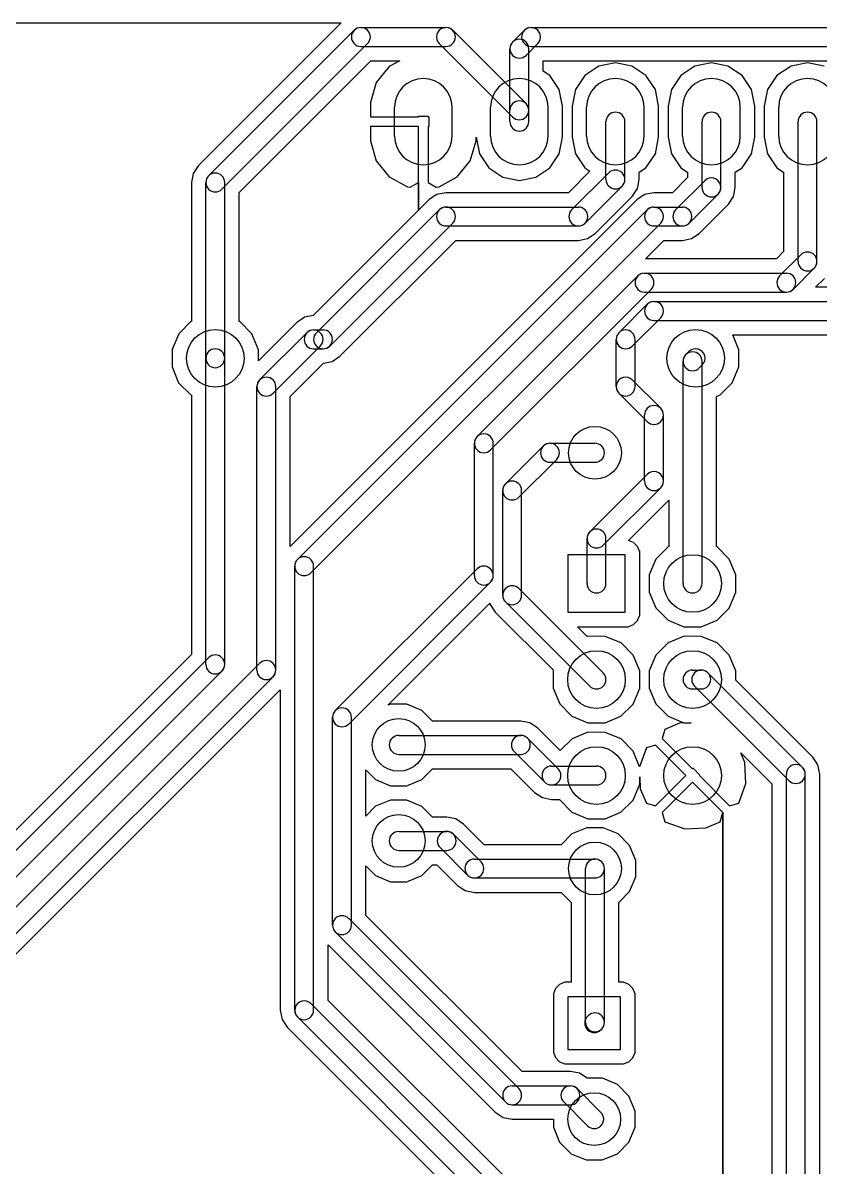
# Model space of a CAD drawing. Extents: x 114.1 to 212.9, y -157.4 to -58.6.
# Drawn here: x 138.56 to 159.64, y -88.9 to -58.63 of the extents above; entities that cross this region are included whole.
import ezdxf

# ---------------------------------------------------------------- set-up
doc = ezdxf.new("R2010")
doc.units = 0
doc.header["$MEASUREMENT"] = 0
doc.layers.add('BLACK', color=250, linetype='CONTINUOUS')

msp = doc.modelspace()

# ---------------------------------------------------------------- linework, layer by layer
at = {"layer": 'BLACK'}
for p, q in [((119.193, -58.627), (146.981, -58.627)), ((119.193, -58.627), (146.981, -58.627)), ((146.981, -58.627), (143.204, -62.4038)), ((146.981, -58.627), (143.204, -62.4038)), ((147.323, -58.8232), (143.473, -62.6732)), ((147.5, -58.75), (149.75, -58.75)), ((151.867, -60.7632), (149.927, -58.8232)), ((151.513, -59.1332), (151.823, -58.8232)), ((152, -58.75), (184, -58.75)), ((147.677, -59.1768), (143.827, -63.0268)), ((147.5, -59.25), (149.75, -59.25)), ((151.513, -61.1168), (149.573, -59.1768)), ((151.44, -61.24), (151.44, -59.31)), ((151.867, -59.4868), (152.177, -59.1768)), ((151.94, -61.24), (151.94, -59.31)), ((152, -59.25), (184, -59.25)), ((144.281, -63.1114), (147.761, -59.631)), ((144.281, -63.1114), (147.761, -59.631)), ((147.761, -59.631), (148.528, -59.631)), ((147.761, -59.631), (148.528, -59.631)), ((148.528, -59.631), (148.252, -59.7814)), ((148.528, -59.631), (148.252, -59.7814)), ((152.321, -59.9025), (152.321, -59.631)), ((152.321, -59.631), (176.468, -59.631)), ((152.321, -59.9025), (152.321, -59.631)), ((152.321, -59.631), (176.468, -59.631)), ((148.252, -59.7814), (147.908, -60.2071)), ((148.252, -59.7814), (147.908, -60.2071)), ((152.498, -60.0209), (152.321, -59.9025)), ((152.498, -60.0209), (152.321, -59.9025)), ((153.793, -59.7731), (153.422, -60.0209)), ((153.793, -59.7731), (153.422, -60.0209)), ((154.23, -59.6861), (153.793, -59.7731)), ((154.23, -59.6861), (153.793, -59.7731)), ((154.667, -59.7731), (154.23, -59.6861)), ((154.667, -59.7731), (154.23, -59.6861)), ((155.038, -60.0209), (154.667, -59.7731)), ((155.038, -60.0209), (154.667, -59.7731)), ((156.333, -59.7731), (155.962, -60.0209)), ((156.333, -59.7731), (155.962, -60.0209)), ((156.77, -59.6861), (156.333, -59.7731)), ((156.77, -59.6861), (156.333, -59.7731)), ((157.207, -59.7731), (156.77, -59.6861)), ((157.207, -59.7731), (156.77, -59.6861)), ((157.578, -60.0209), (157.207, -59.7731)), ((157.578, -60.0209), (157.207, -59.7731)), ((158.873, -59.7731), (158.502, -60.0209)), ((158.873, -59.7731), (158.502, -60.0209)), ((159.31, -59.6861), (158.873, -59.7731)), ((159.31, -59.6861), (158.873, -59.7731)), ((159.747, -59.7731), (159.31, -59.6861)), ((159.747, -59.7731), (159.31, -59.6861)), ((147.908, -60.2071), (147.753, -60.732)), ((147.908, -60.2071), (147.753, -60.732)), ((152.746, -60.3917), (152.498, -60.0209)), ((152.746, -60.3917), (152.498, -60.0209)), ((153.422, -60.0209), (153.174, -60.3917)), ((153.422, -60.0209), (153.174, -60.3917)), ((155.286, -60.3917), (155.038, -60.0209)), ((155.286, -60.3917), (155.038, -60.0209)), ((155.962, -60.0209), (155.714, -60.3917)), ((155.962, -60.0209), (155.714, -60.3917)), ((157.826, -60.3917), (157.578, -60.0209)), ((157.826, -60.3917), (157.578, -60.0209)), ((158.502, -60.0209), (158.254, -60.3917)), ((158.502, -60.0209), (158.254, -60.3917)), ((152.833, -60.8291), (152.746, -60.3917)), ((152.833, -60.8291), (152.746, -60.3917)), ((153.174, -60.3917), (153.087, -60.8291)), ((153.174, -60.3917), (153.087, -60.8291)), ((155.373, -60.8291), (155.286, -60.3917)), ((155.373, -60.8291), (155.286, -60.3917)), ((155.714, -60.3917), (155.627, -60.8291)), ((155.714, -60.3917), (155.627, -60.8291)), ((157.913, -60.8291), (157.826, -60.3917)), ((157.913, -60.8291), (157.826, -60.3917)), ((158.254, -60.3917), (158.167, -60.8291)), ((158.254, -60.3917), (158.167, -60.8291)), ((147.753, -60.732), (147.753, -61.113)), ((147.753, -60.732), (147.753, -61.113)), ((152.833, -61.6509), (152.833, -60.8291)), ((152.833, -61.6509), (152.833, -60.8291)), ((153.087, -60.8291), (153.087, -61.6509)), ((153.087, -60.8291), (153.087, -61.6509)), ((155.373, -61.6509), (155.373, -60.8291)), ((155.373, -61.6509), (155.373, -60.8291)), ((155.627, -60.8291), (155.627, -61.6509)), ((155.627, -60.8291), (155.627, -61.6509)), ((157.913, -61.6509), (157.913, -60.8291)), ((157.913, -61.6509), (157.913, -60.8291)), ((158.167, -60.8291), (158.167, -61.6509)), ((158.167, -60.8291), (158.167, -61.6509)), ((147.753, -61.113), (149.023, -61.113)), ((147.753, -61.113), (149.023, -61.113)), ((148.388, -61.621), (148.388, -60.859)), ((149.023, -61.113), (149.023, -61.093)), ((149.023, -61.093), (149.277, -61.093)), ((149.023, -61.113), (149.023, -61.093)), ((149.023, -61.093), (149.277, -61.093)), ((149.277, -61.093), (149.277, -61.113)), ((149.277, -61.093), (149.277, -61.113)), ((149.277, -61.113), (149.297, -61.113)), ((149.277, -61.113), (149.297, -61.113)), ((149.297, -61.113), (149.297, -61.367)), ((149.297, -61.113), (149.297, -61.367)), ((149.912, -61.621), (149.912, -60.859)), ((150.928, -61.621), (150.928, -60.859)), ((151.44, -61.24), (151.44, -60.94)), ((151.94, -61.24), (151.94, -60.94)), ((152.452, -61.621), (152.452, -60.859)), ((153.468, -61.621), (153.468, -60.859)), ((154.992, -61.621), (154.992, -60.859)), ((156.008, -61.621), (156.008, -60.859)), ((157.532, -61.621), (157.532, -60.859)), ((158.548, -61.621), (158.548, -60.859)), ((149.023, -61.367), (147.753, -61.367)), ((147.753, -61.367), (147.753, -61.748)), ((149.023, -61.367), (147.753, -61.367)), ((147.753, -61.367), (147.753, -61.748)), ((149.023, -62.8527), (149.023, -61.367)), ((149.023, -62.8527), (149.023, -61.367)), ((149.297, -61.367), (149.277, -61.367)), ((149.277, -61.367), (149.277, -62.8527)), ((149.297, -61.367), (149.277, -61.367)), ((149.277, -61.367), (149.277, -62.8527)), ((153.98, -62.77), (153.98, -61.24)), ((154.48, -62.77), (154.48, -61.24)), ((156.52, -62.98), (156.52, -61.24)), ((157.02, -62.98), (157.02, -61.24)), ((159.06, -64.94), (159.06, -61.24)), ((159.56, -64.94), (159.56, -61.24)), ((147.753, -61.748), (147.908, -62.2729)), ((147.753, -61.748), (147.908, -62.2729)), ((150.392, -62.2729), (150.547, -61.748)), ((150.392, -62.2729), (150.547, -61.748)), ((150.547, -61.748), (150.547, -61.6509)), ((150.547, -61.6509), (150.634, -62.0883)), ((150.547, -61.748), (150.547, -61.6509)), ((150.547, -61.6509), (150.634, -62.0883)), ((152.746, -62.0883), (152.833, -61.6509)), ((152.746, -62.0883), (152.833, -61.6509)), ((153.087, -61.6509), (153.174, -62.0883)), ((153.087, -61.6509), (153.174, -62.0883)), ((155.286, -62.0883), (155.373, -61.6509)), ((155.286, -62.0883), (155.373, -61.6509)), ((155.627, -61.6509), (155.714, -62.0883)), ((155.627, -61.6509), (155.714, -62.0883)), ((157.826, -62.0883), (157.913, -61.6509)), ((157.826, -62.0883), (157.913, -61.6509)), ((158.167, -61.6509), (158.254, -62.0883)), ((158.167, -61.6509), (158.254, -62.0883)), ((147.908, -62.2729), (148.252, -62.6986)), ((147.908, -62.2729), (148.252, -62.6986)), ((150.048, -62.6986), (150.392, -62.2729)), ((150.048, -62.6986), (150.392, -62.2729)), ((150.634, -62.0883), (150.882, -62.4591)), ((150.634, -62.0883), (150.882, -62.4591)), ((152.498, -62.4591), (152.746, -62.0883)), ((152.498, -62.4591), (152.746, -62.0883)), ((153.174, -62.0883), (153.422, -62.4591)), ((153.174, -62.0883), (153.422, -62.4591)), ((155.038, -62.4591), (155.286, -62.0883)), ((155.038, -62.4591), (155.286, -62.0883)), ((155.714, -62.0883), (155.962, -62.4591)), ((155.714, -62.0883), (155.962, -62.4591)), ((157.578, -62.4591), (157.826, -62.0883)), ((157.578, -62.4591), (157.826, -62.0883)), ((158.254, -62.0883), (158.502, -62.4591)), ((158.254, -62.0883), (158.502, -62.4591)), ((143.067, -62.6085), (143.019, -62.85)), ((143.067, -62.6085), (143.019, -62.85)), ((143.204, -62.4038), (143.067, -62.6085)), ((143.204, -62.4038), (143.067, -62.6085)), ((150.882, -62.4591), (151.253, -62.7068)), ((150.882, -62.4591), (151.253, -62.7068)), ((152.127, -62.7068), (152.498, -62.4591)), ((152.127, -62.7068), (152.498, -62.4591)), ((153.558, -62.5499), (152.989, -63.119)), ((153.558, -62.5499), (152.989, -63.119)), ((154.053, -62.5932), (153.073, -63.5732)), ((153.422, -62.4591), (153.558, -62.5499)), ((153.422, -62.4591), (153.558, -62.5499)), ((154.861, -62.5775), (155.038, -62.4591)), ((154.861, -62.5775), (155.038, -62.4591)), ((154.861, -62.77), (154.861, -62.5775)), ((154.861, -62.77), (154.861, -62.5775)), ((155.962, -62.4591), (156.139, -62.5775)), ((155.962, -62.4591), (156.139, -62.5775)), ((156.139, -62.5775), (156.139, -62.7186)), ((156.139, -62.5775), (156.139, -62.7186)), ((157.401, -62.5775), (157.578, -62.4591)), ((157.401, -62.5775), (157.578, -62.4591)), ((157.401, -62.98), (157.401, -62.5775)), ((157.401, -62.98), (157.401, -62.5775)), ((158.502, -62.4591), (158.679, -62.5775)), ((158.502, -62.4591), (158.679, -62.5775)), ((158.679, -62.5775), (158.679, -64.6786)), ((158.679, -62.5775), (158.679, -64.6786)), ((143.019, -62.85), (143.019, -66.524)), ((143.019, -62.85), (143.019, -66.524)), ((143.4, -67.5), (143.4, -62.85)), ((143.9, -67.5), (143.9, -62.85)), ((148.252, -62.6986), (148.733, -62.9603)), ((148.252, -62.6986), (148.733, -62.9603)), ((148.733, -62.9603), (148.807, -62.9752)), ((148.733, -62.9603), (148.807, -62.9752)), ((148.807, -62.9752), (149.023, -62.8527)), ((148.807, -62.9752), (149.023, -62.8527)), ((149.023, -63.5846), (149.023, -62.8527)), ((149.023, -62.8527), (149.023, -63.5846)), ((149.023, -63.5846), (149.023, -62.8527)), ((149.023, -62.8527), (149.023, -63.5846)), ((149.277, -62.8527), (149.493, -62.9752)), ((149.277, -62.8527), (149.493, -62.9752)), ((149.493, -62.9752), (149.567, -62.9603)), ((149.493, -62.9752), (149.567, -62.9603)), ((149.567, -62.9603), (150.048, -62.6986)), ((149.567, -62.9603), (150.048, -62.6986)), ((151.253, -62.7068), (151.69, -62.7939)), ((151.253, -62.7068), (151.69, -62.7939)), ((151.69, -62.7939), (152.127, -62.7068)), ((151.69, -62.7939), (152.127, -62.7068)), ((154.407, -62.9468), (153.427, -63.9268)), ((154.821, -62.9714), (154.861, -62.77)), ((154.821, -62.9714), (154.861, -62.77)), ((154.861, -62.77), (154.861, -62.77)), ((154.861, -62.77), (154.861, -62.77)), ((156.139, -62.7186), (155.739, -63.119)), ((156.139, -62.7186), (155.739, -63.119)), ((155.823, -63.5732), (156.593, -62.8032)), ((144.281, -66.5244), (144.281, -63.1114)), ((144.281, -66.5244), (144.281, -63.1114)), ((149.509, -63.167), (149.304, -63.3038)), ((149.509, -63.167), (149.304, -63.3038)), ((149.75, -63.119), (149.509, -63.167)), ((149.75, -63.119), (149.509, -63.167)), ((152.989, -63.119), (149.75, -63.119)), ((152.989, -63.119), (149.75, -63.119)), ((153.696, -64.1962), (154.676, -63.2162)), ((153.696, -64.1962), (154.676, -63.2162)), ((154.676, -63.2162), (154.813, -63.0115)), ((154.676, -63.2162), (154.813, -63.0115)), ((154.676, -63.2162), (154.676, -63.2162)), ((154.676, -63.2162), (154.676, -63.2162)), ((155.009, -63.167), (154.804, -63.3038)), ((155.009, -63.167), (154.804, -63.3038)), ((154.813, -63.0115), (154.821, -62.9714)), ((154.813, -63.0115), (154.821, -62.9714)), ((154.813, -63.0115), (154.813, -63.0115)), ((154.813, -63.0115), (154.813, -63.0115)), ((155.049, -63.1591), (155.009, -63.167)), ((155.049, -63.1591), (155.009, -63.167)), ((155.25, -63.119), (155.049, -63.1591)), ((155.25, -63.119), (155.049, -63.1591)), ((155.739, -63.119), (155.25, -63.119)), ((155.739, -63.119), (155.25, -63.119)), ((156.177, -63.9268), (156.947, -63.1568)), ((157.216, -63.4262), (157.353, -63.2215)), ((157.216, -63.4262), (157.353, -63.2215)), ((157.353, -63.2215), (157.361, -63.1814)), ((157.353, -63.2215), (157.361, -63.1814)), ((157.353, -63.2215), (157.353, -63.2215)), ((157.353, -63.2215), (157.353, -63.2215)), ((157.361, -63.1814), (157.401, -62.98)), ((157.361, -63.1814), (157.401, -62.98)), ((157.401, -62.98), (157.401, -62.98)), ((157.401, -62.98), (157.401, -62.98)), ((154.804, -63.3038), (145.631, -72.4766)), ((154.804, -63.3038), (145.631, -72.4766)), ((145.823, -72.8232), (155.073, -63.5732)), ((149.573, -63.5732), (146.323, -66.8232)), ((149.304, -63.3038), (149.023, -63.5846)), ((149.304, -63.3038), (149.023, -63.5846)), ((149.75, -63.5), (153.25, -63.5)), ((155.25, -63.5), (156, -63.5)), ((156.446, -64.1962), (157.216, -63.4262)), ((156.446, -64.1962), (157.216, -63.4262)), ((157.216, -63.4262), (157.216, -63.4262)), ((157.216, -63.4262), (157.216, -63.4262)), ((149.023, -63.5846), (146.236, -66.3718)), ((149.023, -63.5846), (146.236, -66.3718)), ((146.177, -73.1768), (155.427, -63.9268)), ((149.927, -63.9268), (146.677, -67.1768)), ((149.75, -64), (153.25, -64)), ((155.25, -64), (156, -64)), ((146.946, -67.4462), (150.011, -64.381)), ((146.946, -67.4462), (150.011, -64.381)), ((150.011, -64.381), (153.25, -64.381)), ((150.011, -64.381), (153.25, -64.381)), ((153.25, -64.381), (153.491, -64.333)), ((153.25, -64.381), (153.491, -64.333)), ((153.25, -64.381), (153.25, -64.381)), ((153.25, -64.381), (153.25, -64.381)), ((153.491, -64.333), (153.696, -64.1962)), ((153.491, -64.333), (153.696, -64.1962)), ((155.023, -64.869), (155.511, -64.381)), ((155.023, -64.869), (155.511, -64.381)), ((155.511, -64.381), (156, -64.381)), ((155.511, -64.381), (156, -64.381)), ((156, -64.381), (156.241, -64.333)), ((156, -64.381), (156.241, -64.333)), ((156, -64.381), (156, -64.381)), ((156, -64.381), (156, -64.381)), ((156.241, -64.333), (156.446, -64.1962)), ((156.241, -64.333), (156.446, -64.1962)), ((158.679, -64.6786), (158.489, -64.869)), ((158.679, -64.6786), (158.489, -64.869)), ((159.133, -64.7632), (158.573, -65.3232)), ((158.489, -64.869), (155.023, -64.869)), ((158.489, -64.869), (155.023, -64.869)), ((154.823, -65.3232), (150.573, -69.5732)), ((155, -65.25), (158.75, -65.25)), ((159.487, -65.1168), (158.927, -65.6768)), ((159.523, -65.619), (159.756, -65.3862)), ((159.523, -65.619), (159.756, -65.3862)), ((155.177, -65.6768), (150.927, -69.9268)), ((160.25, -65.619), (159.523, -65.619)), ((160.25, -65.619), (159.523, -65.619)), ((155, -65.75), (158.75, -65.75)), ((154.323, -66.8232), (155.073, -66.0732)), ((155.25, -66), (160.25, -66)), ((143.003, -66.5304), (142.682, -66.8517)), ((143.003, -66.5304), (142.682, -66.8517)), ((143.019, -66.524), (143.003, -66.5304)), ((143.019, -66.524), (143.003, -66.5304)), ((144.298, -66.5316), (144.281, -66.5244)), ((144.298, -66.5316), (144.281, -66.5244)), ((144.62, -66.8534), (144.298, -66.5316)), ((144.62, -66.8534), (144.298, -66.5316)), ((145.804, -66.5538), (144.793, -67.5647)), ((145.804, -66.5538), (144.793, -67.5647)), ((145.941, -66.4624), (145.804, -66.5538)), ((145.941, -66.4624), (145.804, -66.5538)), ((146.009, -66.417), (145.941, -66.4624)), ((146.009, -66.417), (145.941, -66.4624)), ((146.236, -66.3718), (146.009, -66.417)), ((146.236, -66.3718), (146.009, -66.417)), ((154.677, -67.1768), (155.427, -66.4268)), ((155.25, -66.5), (160.25, -66.5)), ((142.682, -66.8517), (142.507, -67.2716)), ((142.682, -66.8517), (142.507, -67.2716)), ((144.793, -67.2736), (144.62, -66.8534)), ((144.793, -67.2736), (144.62, -66.8534)), ((146.073, -66.8232), (144.823, -68.0732)), ((146.25, -66.75), (146.5, -66.75)), ((157.493, -67.2736), (157.331, -66.881)), ((157.331, -66.881), (159.989, -66.881)), ((157.493, -67.2736), (157.331, -66.881)), ((157.331, -66.881), (159.989, -66.881)), ((146.427, -67.1768), (145.177, -68.4268)), ((154.25, -68.25), (154.25, -67)), ((154.75, -68.25), (154.75, -67)), ((142.507, -67.2716), (142.507, -67.7264)), ((142.507, -67.2716), (142.507, -67.7264)), ((143.4, -75.6), (143.4, -67.5)), ((143.9, -75.6), (143.9, -67.5)), ((144.793, -67.5647), (144.793, -67.2736)), ((144.793, -67.5647), (144.793, -67.2736)), ((146.25, -67.25), (146.5, -67.25)), ((146.741, -67.583), (146.946, -67.4462)), ((146.741, -67.583), (146.946, -67.4462)), ((156.093, -67.4032), (156.173, -67.3232)), ((157.493, -67.7284), (157.493, -67.2736)), ((157.493, -67.7284), (157.493, -67.2736)), ((142.507, -67.7264), (142.68, -68.1466)), ((142.507, -67.7264), (142.68, -68.1466)), ((145.631, -68.5114), (146.514, -67.6282)), ((145.631, -68.5114), (146.514, -67.6282)), ((146.514, -67.6282), (146.741, -67.583)), ((146.514, -67.6282), (146.741, -67.583)), ((156.02, -73.46), (156.02, -67.58)), ((156.447, -67.7568), (156.527, -67.6768)), ((156.52, -73.46), (156.52, -67.58)), ((157.318, -68.1483), (157.493, -67.7284)), ((157.318, -68.1483), (157.493, -67.7284)), ((155.427, -68.8232), (154.677, -68.0732)), ((142.68, -68.1466), (143.002, -68.4684)), ((142.68, -68.1466), (143.002, -68.4684)), ((144.75, -75.75), (144.75, -68.25)), ((145.25, -75.75), (145.25, -68.25)), ((156.997, -68.4696), (157.318, -68.1483)), ((156.997, -68.4696), (157.318, -68.1483)), ((143.002, -68.4684), (143.019, -68.4756)), ((143.002, -68.4684), (143.019, -68.4756)), ((143.019, -68.4756), (143.019, -75.3386)), ((143.019, -68.4756), (143.019, -75.3386)), ((145.631, -72.4766), (145.631, -68.5114)), ((145.631, -72.4766), (145.631, -68.5114)), ((155.073, -69.1768), (154.323, -68.4268)), ((156.901, -68.5091), (156.997, -68.4696)), ((156.901, -68.5091), (156.997, -68.4696)), ((156.901, -72.4844), (156.901, -68.5091)), ((156.901, -72.4844), (156.901, -68.5091)), ((155, -70.75), (155, -69)), ((155.5, -70.75), (155.5, -69)), ((150.5, -73.25), (150.5, -69.75)), ((151, -73.25), (151, -69.75)), ((152.323, -69.8232), (151.323, -70.8232)), ((152.5, -69.75), (153.69, -69.75)), ((152.677, -70.1768), (151.677, -71.1768)), ((152.5, -70.25), (153.69, -70.25)), ((153.553, -72.0932), (155.073, -70.5732)), ((151.25, -73.77), (151.25, -71)), ((151.75, -73.77), (151.75, -71)), ((153.907, -72.4468), (155.427, -70.9268)), ((154.573, -72.3192), (155.639, -71.2534)), ((154.573, -72.3192), (155.639, -71.2534)), ((155.639, -71.2534), (155.639, -72.484)), ((155.639, -71.2534), (155.639, -72.484)), ((153.48, -73.46), (153.48, -72.27)), ((153.98, -73.46), (153.98, -72.27)), ((154.708, -72.3752), (154.573, -72.3192)), ((154.708, -72.3752), (154.573, -72.3192)), ((154.815, -72.4825), (154.708, -72.3752)), ((154.815, -72.4825), (154.708, -72.3752)), ((154.873, -72.6225), (154.815, -72.4825)), ((154.873, -72.6225), (154.815, -72.4825)), ((154.873, -74.1465), (154.873, -72.6225)), ((154.873, -74.1465), (154.873, -72.6225)), ((155.623, -72.4904), (155.302, -72.8117)), ((155.623, -72.4904), (155.302, -72.8117)), ((155.639, -72.484), (155.623, -72.4904)), ((155.639, -72.484), (155.623, -72.4904)), ((156.918, -72.4916), (156.901, -72.4844)), ((156.918, -72.4916), (156.901, -72.4844)), ((157.24, -72.8134), (156.918, -72.4916)), ((157.24, -72.8134), (156.918, -72.4916)), ((154.492, -72.698), (152.968, -72.698)), ((152.968, -72.698), (152.968, -74.222)), ((154.492, -74.222), (154.492, -72.698)), ((155.302, -72.8117), (155.127, -73.2316)), ((155.302, -72.8117), (155.127, -73.2316)), ((157.413, -73.2336), (157.24, -72.8134)), ((157.413, -73.2336), (157.24, -72.8134)), ((145.75, -84.75), (145.75, -73)), ((146.25, -84.75), (146.25, -73)), ((150.573, -73.0732), (146.823, -76.8232)), ((155.127, -73.2316), (155.127, -73.6864)), ((155.127, -73.2316), (155.127, -73.6864)), ((157.413, -73.6884), (157.413, -73.2336)), ((157.413, -73.6884), (157.413, -73.2336)), ((150.927, -73.4268), (147.177, -77.1768)), ((151.677, -73.5932), (153.907, -75.8232)), ((155.127, -73.6864), (155.3, -74.1066)), ((155.127, -73.6864), (155.3, -74.1066)), ((157.238, -74.1083), (157.413, -73.6884)), ((157.238, -74.1083), (157.413, -73.6884)), ((148.211, -76.6814), (150.911, -73.9813)), ((148.211, -76.6814), (150.911, -73.9813)), ((150.911, -73.9813), (150.917, -74.0115)), ((150.911, -73.9813), (150.917, -74.0115)), ((150.917, -74.0115), (151.054, -74.2162)), ((150.917, -74.0115), (151.054, -74.2162)), ((151.323, -73.9468), (153.553, -76.1768)), ((154.873, -74.2981), (154.873, -74.1465)), ((154.873, -74.2981), (154.873, -74.1465)), ((155.3, -74.1066), (155.622, -74.4284)), ((155.3, -74.1066), (155.622, -74.4284)), ((156.917, -74.4296), (157.238, -74.1083)), ((156.917, -74.4296), (157.238, -74.1083)), ((151.054, -74.2162), (152.594, -75.756)), ((151.054, -74.2162), (152.594, -75.756)), ((152.968, -74.222), (154.492, -74.222)), ((154.708, -74.5452), (154.815, -74.4381)), ((154.708, -74.5452), (154.815, -74.4381)), ((154.815, -74.4381), (154.873, -74.2981)), ((154.815, -74.4381), (154.873, -74.2981)), ((155.622, -74.4284), (156.042, -74.6028)), ((155.622, -74.4284), (156.042, -74.6028)), ((156.496, -74.6032), (156.917, -74.4296)), ((156.496, -74.6032), (156.917, -74.4296)), ((153.486, -74.864), (153.225, -74.6031)), ((153.225, -74.6031), (154.567, -74.6031)), ((153.486, -74.864), (153.225, -74.6031)), ((153.225, -74.6031), (154.567, -74.6031)), ((154.567, -74.6031), (154.708, -74.5452)), ((154.567, -74.6031), (154.708, -74.5452)), ((156.042, -74.6028), (156.496, -74.6032)), ((156.042, -74.6028), (156.496, -74.6032)), ((153.504, -74.8568), (153.486, -74.864)), ((153.504, -74.8568), (153.486, -74.864)), ((153.958, -74.8572), (153.504, -74.8568)), ((153.958, -74.8572), (153.504, -74.8568)), ((154.378, -75.0316), (153.958, -74.8572)), ((154.378, -75.0316), (153.958, -74.8572)), ((154.7, -75.3534), (154.378, -75.0316)), ((154.7, -75.3534), (154.378, -75.0316)), ((155.623, -75.0304), (155.302, -75.3517)), ((155.623, -75.0304), (155.302, -75.3517)), ((156.044, -74.8568), (155.623, -75.0304)), ((156.044, -74.8568), (155.623, -75.0304)), ((156.498, -74.8572), (156.044, -74.8568)), ((156.498, -74.8572), (156.044, -74.8568)), ((156.918, -75.0316), (156.498, -74.8572)), ((156.918, -75.0316), (156.498, -74.8572)), ((157.24, -75.3534), (156.918, -75.0316)), ((157.24, -75.3534), (156.918, -75.0316)), ((143.019, -75.3386), (131.804, -86.5538)), ((143.019, -75.3386), (131.804, -86.5538)), ((154.873, -75.7736), (154.7, -75.3534)), ((154.873, -75.7736), (154.7, -75.3534)), ((155.302, -75.3517), (155.127, -75.7716)), ((155.302, -75.3517), (155.127, -75.7716)), ((157.413, -75.7736), (157.24, -75.3534)), ((157.413, -75.7736), (157.24, -75.3534)), ((143.473, -75.4232), (132.073, -86.8232)), ((144.823, -75.5732), (133.573, -86.8232)), ((143.827, -75.7768), (132.427, -87.1768)), ((145.177, -75.9268), (133.927, -87.1768)), ((152.594, -75.756), (152.587, -75.7716)), ((152.594, -75.756), (152.587, -75.7716)), ((152.587, -75.7716), (152.587, -76.2264)), ((152.587, -75.7716), (152.587, -76.2264)), ((154.873, -76.2284), (154.873, -75.7736)), ((154.873, -76.2284), (154.873, -75.7736)), ((155.127, -75.7716), (155.127, -76.2264)), ((155.127, -75.7716), (155.127, -76.2264)), ((156.27, -75.75), (156.5, -75.75)), ((156.677, -75.8232), (159.177, -78.3232)), ((157.413, -76.0206), (157.413, -75.7736)), ((157.413, -76.0206), (157.413, -75.7736)), ((134.381, -87.2614), (145.369, -76.2734)), ((134.381, -87.2614), (145.369, -76.2734)), ((145.369, -76.2734), (145.369, -84.75)), ((145.369, -76.2734), (145.369, -84.75)), ((152.587, -76.2264), (152.76, -76.6466)), ((152.587, -76.2264), (152.76, -76.6466)), ((154.698, -76.6483), (154.873, -76.2284)), ((154.698, -76.6483), (154.873, -76.2284)), ((155.127, -76.2264), (155.3, -76.6466)), ((155.127, -76.2264), (155.3, -76.6466)), ((156.27, -76.25), (156.5, -76.25)), ((156.323, -76.1768), (158.823, -78.6768)), ((159.446, -78.0538), (157.413, -76.0206)), ((159.446, -78.0538), (157.413, -76.0206)), ((148.286, -76.6503), (148.211, -76.6814)), ((148.286, -76.6503), (148.211, -76.6814)), ((148.716, -76.6507), (148.286, -76.6503)), ((148.716, -76.6507), (148.286, -76.6503)), ((149.112, -76.8154), (148.716, -76.6507)), ((149.112, -76.8154), (148.716, -76.6507)), ((149.395, -77.099), (149.112, -76.8154)), ((149.395, -77.099), (149.112, -76.8154)), ((152.76, -76.6466), (153.082, -76.9684)), ((152.76, -76.6466), (153.082, -76.9684)), ((154.377, -76.9696), (154.698, -76.6483)), ((154.377, -76.9696), (154.698, -76.6483)), ((155.3, -76.6466), (155.622, -76.9684)), ((155.3, -76.6466), (155.622, -76.9684)), ((146.75, -82.5), (146.75, -77)), ((147.25, -82.5), (147.25, -77)), ((151.73, -77.099), (149.395, -77.099)), ((151.73, -77.099), (149.395, -77.099)), ((151.971, -77.147), (151.73, -77.099)), ((151.971, -77.147), (151.73, -77.099)), ((152.176, -77.2838), (151.971, -77.147)), ((152.176, -77.2838), (151.971, -77.147)), ((153.082, -76.9684), (153.502, -77.1428)), ((153.082, -76.9684), (153.502, -77.1428)), ((153.502, -77.1428), (153.956, -77.1432)), ((153.502, -77.1428), (153.956, -77.1432)), ((153.956, -77.1432), (154.377, -76.9696)), ((153.956, -77.1432), (154.377, -76.9696)), ((155.923, -77.1586), (155.539, -77.3176)), ((155.923, -77.1586), (155.539, -77.3176)), ((155.622, -76.9684), (156.042, -77.1428)), ((155.622, -76.9684), (156.042, -77.1428)), ((156.236, -77.143), (155.923, -77.1586)), ((156.236, -77.143), (155.923, -77.1586)), ((156.042, -77.1428), (156.236, -77.143)), ((156.042, -77.1428), (156.236, -77.143)), ((148.5, -77.48), (151.73, -77.48)), ((152.773, -77.8805), (152.176, -77.2838)), ((152.773, -77.8805), (152.176, -77.2838)), ((153.504, -77.3968), (153.083, -77.5704)), ((153.504, -77.3968), (153.083, -77.5704)), ((153.958, -77.3972), (153.504, -77.3968)), ((153.958, -77.3972), (153.504, -77.3968)), ((154.378, -77.5716), (153.958, -77.3972)), ((154.378, -77.5716), (153.958, -77.3972)), ((155.539, -77.3176), (155.469, -77.5598)), ((155.539, -77.3176), (155.469, -77.5598)), ((151.907, -77.5532), (152.717, -78.3632)), ((153.083, -77.5704), (152.773, -77.8805)), ((153.083, -77.5704), (152.773, -77.8805)), ((154.7, -77.8934), (154.378, -77.5716)), ((154.7, -77.8934), (154.378, -77.5716)), ((155.29, -77.7394), (155.048, -77.8089)), ((155.29, -77.7394), (155.048, -77.8089)), ((156.09, -78.54), (155.29, -77.7394)), ((156.09, -78.54), (155.29, -77.7394)), ((155.469, -77.5598), (156.27, -78.3604)), ((155.469, -77.5598), (156.27, -78.3604)), ((148.5, -77.98), (151.73, -77.98)), ((151.553, -77.9068), (152.363, -78.7168)), ((154.87, -78.3063), (154.7, -77.8934)), ((154.87, -78.3063), (154.7, -77.8934)), ((155.048, -77.8089), (154.87, -78.3063)), ((155.048, -77.8089), (154.87, -78.3063)), ((157.651, -78.1926), (157.546, -77.9384)), ((157.546, -77.9384), (158.369, -78.7614)), ((157.651, -78.1926), (157.546, -77.9384)), ((157.546, -77.9384), (158.369, -78.7614)), ((159.538, -78.1906), (159.446, -78.0538)), ((159.446, -78.0538), (159.446, -78.0538)), ((159.538, -78.1906), (159.446, -78.0538)), ((159.446, -78.0538), (159.446, -78.0538)), ((147.631, -79.6122), (147.631, -78.3875)), ((147.631, -78.3875), (147.888, -78.6446)), ((147.631, -79.6122), (147.631, -78.3875)), ((147.631, -78.3875), (147.888, -78.6446)), ((149.111, -78.6457), (149.396, -78.361)), ((149.111, -78.6457), (149.396, -78.361)), ((149.396, -78.361), (151.469, -78.361)), ((149.396, -78.361), (151.469, -78.361)), ((151.469, -78.361), (152.094, -78.9862)), ((151.469, -78.361), (152.094, -78.9862)), ((152.54, -78.29), (153.73, -78.29)), ((156.27, -78.3604), (156.284, -78.3463)), ((156.27, -78.3604), (156.284, -78.3463)), ((156.284, -78.3463), (156.464, -78.5259)), ((156.284, -78.3463), (156.464, -78.5259)), ((157.679, -78.7477), (157.651, -78.1926)), ((157.679, -78.7477), (157.651, -78.1926)), ((159.583, -78.2585), (159.538, -78.1906)), ((159.583, -78.2585), (159.538, -78.1906)), ((159.631, -78.5), (159.583, -78.2585)), ((159.583, -78.2585), (159.583, -78.2585)), ((159.631, -78.5), (159.583, -78.2585)), ((159.583, -78.2585), (159.583, -78.2585)), ((147.888, -78.6446), (148.284, -78.8093)), ((147.888, -78.6446), (148.284, -78.8093)), ((148.714, -78.8097), (149.111, -78.6457)), ((148.714, -78.8097), (149.111, -78.6457)), ((154.873, -78.7684), (154.873, -78.5743)), ((154.873, -78.5743), (154.889, -78.8874)), ((154.873, -78.7684), (154.873, -78.5743)), ((154.873, -78.5743), (154.889, -78.8874)), ((155.29, -79.3406), (156.09, -78.54)), ((155.29, -79.3406), (156.09, -78.54)), ((156.464, -78.5259), (156.45, -78.54)), ((156.464, -78.5259), (156.45, -78.54)), ((156.45, -78.54), (157.25, -79.3406)), ((156.45, -78.54), (157.25, -79.3406)), ((158.75, -91), (158.75, -78.5)), ((159.25, -91), (159.25, -78.5)), ((159.631, -90.7386), (159.631, -78.5)), ((159.631, -78.5), (159.631, -78.5)), ((159.631, -90.7386), (159.631, -78.5)), ((159.631, -78.5), (159.631, -78.5)), ((148.284, -78.8093), (148.714, -78.8097)), ((148.284, -78.8093), (148.714, -78.8097)), ((152.094, -78.9862), (152.094, -78.9862)), ((152.094, -78.9862), (152.231, -79.0776)), ((152.094, -78.9862), (152.094, -78.9862)), ((152.094, -78.9862), (152.231, -79.0776)), ((152.54, -78.79), (153.73, -78.79)), ((154.698, -79.1883), (154.873, -78.7684)), ((154.698, -79.1883), (154.873, -78.7684)), ((154.889, -78.8874), (155.048, -79.2711)), ((154.889, -78.8874), (155.048, -79.2711)), ((156.27, -78.7196), (155.469, -79.5202)), ((156.27, -78.7196), (155.469, -79.5202)), ((157.071, -79.5202), (156.27, -78.7196)), ((157.071, -79.5202), (156.27, -78.7196)), ((157.492, -79.2711), (157.679, -78.7477)), ((157.492, -79.2711), (157.679, -78.7477)), ((158.369, -78.7614), (158.369, -91)), ((158.369, -78.7614), (158.369, -91)), ((148.286, -79.1903), (147.889, -79.3543)), ((148.286, -79.1903), (147.889, -79.3543)), ((148.716, -79.1907), (148.286, -79.1903)), ((148.716, -79.1907), (148.286, -79.1903)), ((149.112, -79.3554), (148.716, -79.1907)), ((149.112, -79.3554), (148.716, -79.1907)), ((152.231, -79.0776), (152.299, -79.123)), ((152.231, -79.0776), (152.299, -79.123)), ((152.299, -79.123), (152.299, -79.123)), ((152.299, -79.123), (152.54, -79.171)), ((152.299, -79.123), (152.299, -79.123)), ((152.299, -79.123), (152.54, -79.171)), ((152.54, -79.171), (152.54, -79.171)), ((152.54, -79.171), (152.754, -79.171)), ((152.54, -79.171), (152.54, -79.171)), ((152.54, -79.171), (152.754, -79.171)), ((152.754, -79.171), (152.76, -79.1866)), ((152.754, -79.171), (152.76, -79.1866)), ((152.76, -79.1866), (153.082, -79.5084)), ((152.76, -79.1866), (153.082, -79.5084)), ((154.377, -79.5096), (154.698, -79.1883)), ((154.377, -79.5096), (154.698, -79.1883)), ((155.048, -79.2711), (155.29, -79.3406)), ((155.048, -79.2711), (155.29, -79.3406)), ((157.25, -79.3406), (157.492, -79.2711)), ((157.25, -79.3406), (157.492, -79.2711)), ((147.889, -79.3543), (147.631, -79.6122)), ((147.889, -79.3543), (147.631, -79.6122)), ((149.395, -79.639), (149.112, -79.3554)), ((149.395, -79.639), (149.112, -79.3554)), ((153.082, -79.5084), (153.502, -79.6828)), ((153.082, -79.5084), (153.502, -79.6828)), ((153.956, -79.6832), (154.377, -79.5096)), ((153.956, -79.6832), (154.377, -79.5096)), ((155.469, -79.5202), (155.539, -79.7624)), ((155.469, -79.5202), (155.539, -79.7624)), ((157.001, -79.7624), (157.071, -79.5202)), ((157.001, -79.7624), (157.071, -79.5202)), ((157.071, -99.1782), (157.071, -79.5202)), ((157.071, -79.5202), (157.071, -99.1782)), ((157.071, -99.1782), (157.071, -79.5202)), ((157.071, -79.5202), (157.071, -99.1782)), ((149.77, -79.639), (149.395, -79.639)), ((149.77, -79.639), (149.395, -79.639)), ((150.011, -79.687), (149.77, -79.639)), ((150.011, -79.687), (149.77, -79.639)), ((150.216, -79.8238), (150.011, -79.687)), ((150.216, -79.8238), (150.011, -79.687)), ((150.761, -80.369), (150.216, -79.8238)), ((150.761, -80.369), (150.216, -79.8238)), ((153.476, -79.9203), (153.079, -80.0843)), ((153.476, -79.9203), (153.079, -80.0843)), ((153.906, -79.9207), (153.476, -79.9203)), ((153.906, -79.9207), (153.476, -79.9203)), ((153.502, -79.6828), (153.956, -79.6832)), ((153.502, -79.6828), (153.956, -79.6832)), ((154.302, -80.0854), (153.906, -79.9207)), ((154.302, -80.0854), (153.906, -79.9207)), ((155.539, -79.7624), (156.062, -79.9491)), ((155.539, -79.7624), (156.062, -79.9491)), ((156.617, -79.9214), (157.001, -79.7624)), ((156.617, -79.9214), (157.001, -79.7624)), ((148.5, -80.02), (149.77, -80.02)), ((149.947, -80.0932), (150.677, -80.8232)), ((153.079, -80.0843), (152.794, -80.369)), ((153.079, -80.0843), (152.794, -80.369)), ((154.606, -80.3893), (154.302, -80.0854)), ((154.606, -80.3893), (154.302, -80.0854)), ((156.062, -79.9491), (156.617, -79.9214)), ((156.062, -79.9491), (156.617, -79.9214)), ((148.5, -80.52), (149.77, -80.52)), ((149.593, -80.4468), (150.323, -81.1768)), ((152.794, -80.369), (150.761, -80.369)), ((152.794, -80.369), (150.761, -80.369)), ((154.77, -80.7862), (154.606, -80.3893)), ((154.77, -80.7862), (154.606, -80.3893)), ((150.5, -80.75), (153.69, -80.75)), ((154.769, -81.2157), (154.77, -80.7862)), ((154.769, -81.2157), (154.77, -80.7862)), ((147.631, -82.2386), (147.631, -80.9275)), ((147.631, -80.9275), (147.888, -81.1846)), ((147.631, -82.2386), (147.631, -80.9275)), ((147.631, -80.9275), (147.888, -81.1846)), ((149.111, -81.1857), (149.396, -80.901)), ((149.111, -81.1857), (149.396, -80.901)), ((149.396, -80.901), (149.509, -80.901)), ((149.396, -80.901), (149.509, -80.901)), ((149.509, -80.901), (150.054, -81.4462)), ((149.509, -80.901), (150.054, -81.4462)), ((153.44, -85.07), (153.44, -81)), ((153.94, -85.07), (153.94, -81)), ((147.888, -81.1846), (148.284, -81.3493)), ((147.888, -81.1846), (148.284, -81.3493)), ((148.284, -81.3493), (148.714, -81.3497)), ((148.284, -81.3493), (148.714, -81.3497)), ((148.714, -81.3497), (149.111, -81.1857)), ((148.714, -81.3497), (149.111, -81.1857)), ((150.5, -81.25), (153.69, -81.25)), ((154.605, -81.6123), (154.769, -81.2157)), ((154.605, -81.6123), (154.769, -81.2157)), ((150.054, -81.4462), (150.054, -81.4462)), ((150.054, -81.4462), (150.191, -81.5376)), ((150.054, -81.4462), (150.054, -81.4462)), ((150.054, -81.4462), (150.191, -81.5376)), ((150.191, -81.5376), (150.259, -81.583)), ((150.191, -81.5376), (150.259, -81.583)), ((150.259, -81.583), (150.259, -81.583)), ((150.259, -81.583), (150.5, -81.631)), ((150.259, -81.583), (150.259, -81.583)), ((150.259, -81.583), (150.5, -81.631)), ((150.5, -81.631), (150.5, -81.631)), ((150.5, -81.631), (152.795, -81.631)), ((150.5, -81.631), (150.5, -81.631)), ((150.5, -81.631), (152.795, -81.631)), ((152.795, -81.631), (153.059, -81.8959)), ((152.795, -81.631), (153.059, -81.8959)), ((154.321, -81.8954), (154.605, -81.6123)), ((154.321, -81.8954), (154.605, -81.6123)), ((153.059, -81.8959), (153.059, -84.0104)), ((153.059, -81.8959), (153.059, -84.0104)), ((154.321, -84.0105), (154.321, -81.8954)), ((154.321, -84.0105), (154.321, -81.8954)), ((147.177, -82.3232), (151.677, -86.8232)), ((151.761, -86.369), (147.631, -82.2386)), ((151.761, -86.369), (147.631, -82.2386)), ((146.823, -82.6768), (151.323, -87.1768)), ((146.631, -84.4886), (146.631, -83.0234)), ((146.631, -83.0234), (151.054, -87.4462)), ((146.631, -84.4886), (146.631, -83.0234)), ((146.631, -83.0234), (151.054, -87.4462)), ((152.756, -84.0683), (152.649, -84.1754)), ((152.756, -84.0683), (152.649, -84.1754)), ((152.896, -84.0104), (152.756, -84.0683)), ((152.896, -84.0104), (152.756, -84.0683)), ((153.059, -84.0104), (152.896, -84.0104)), ((153.059, -84.0104), (152.896, -84.0104)), ((154.445, -84.0106), (154.321, -84.0105)), ((154.445, -84.0106), (154.321, -84.0105)), ((154.585, -84.0687), (154.445, -84.0106)), ((154.585, -84.0687), (154.445, -84.0106)), ((154.692, -84.176), (154.585, -84.0687)), ((154.692, -84.176), (154.585, -84.0687)), ((152.591, -84.3154), (152.59, -84.467)), ((152.591, -84.3154), (152.59, -84.467)), ((152.649, -84.1754), (152.591, -84.3154)), ((152.649, -84.1754), (152.591, -84.3154)), ((154.368, -84.3915), (152.971, -84.3915)), ((152.971, -84.3915), (152.971, -85.7885)), ((154.368, -85.7885), (154.368, -84.3915)), ((154.75, -84.316), (154.692, -84.176)), ((154.75, -84.316), (154.692, -84.176)), ((154.75, -85.713), (154.75, -84.316)), ((154.75, -85.713), (154.75, -84.316)), ((145.369, -84.75), (145.417, -84.9915)), ((145.369, -84.75), (145.417, -84.9915)), ((151.597, -89.9932), (146.177, -84.5732)), ((151.681, -89.539), (146.631, -84.4886)), ((151.681, -89.539), (146.631, -84.4886)), ((152.59, -84.467), (152.59, -85.864)), ((152.59, -84.467), (152.59, -85.864)), ((145.417, -84.9915), (145.554, -85.1962)), ((145.417, -84.9915), (145.554, -85.1962)), ((151.243, -90.3468), (145.823, -84.9268)), ((153.513, -84.8932), (153.493, -84.9132)), ((145.554, -85.1962), (150.974, -90.6162)), ((145.554, -85.1962), (150.974, -90.6162)), ((153.867, -85.2468), (153.847, -85.2668)), ((152.59, -85.864), (152.648, -86.004)), ((152.59, -85.864), (152.648, -86.004)), ((152.971, -85.7885), (154.368, -85.7885)), ((154.691, -86.0046), (154.749, -85.8646)), ((154.691, -86.0046), (154.749, -85.8646)), ((154.749, -85.8646), (154.75, -85.713)), ((154.749, -85.8646), (154.75, -85.713)), ((152.648, -86.004), (152.755, -86.1113)), ((152.648, -86.004), (152.755, -86.1113)), ((152.755, -86.1113), (152.895, -86.1694)), ((152.755, -86.1113), (152.895, -86.1694)), ((152.895, -86.1694), (153.047, -86.1696)), ((152.895, -86.1694), (153.047, -86.1696)), ((153.047, -86.1696), (154.444, -86.1696)), ((153.047, -86.1696), (154.444, -86.1696)), ((154.444, -86.1696), (154.584, -86.1117)), ((154.444, -86.1696), (154.584, -86.1117)), ((154.584, -86.1117), (154.691, -86.0046)), ((154.584, -86.1117), (154.691, -86.0046)), ((153.04, -86.369), (151.761, -86.369)), ((153.04, -86.369), (151.761, -86.369)), ((153.281, -86.417), (153.04, -86.369)), ((153.281, -86.417), (153.04, -86.369)), ((153.481, -86.5503), (153.281, -86.417)), ((153.481, -86.5503), (153.281, -86.417)), ((153.886, -86.5507), (153.481, -86.5503)), ((153.886, -86.5507), (153.481, -86.5503)), ((154.282, -86.7154), (153.886, -86.5507)), ((154.282, -86.7154), (153.886, -86.5507)), ((151.5, -86.75), (153.04, -86.75)), ((153.217, -86.8232), (153.847, -87.4532)), ((154.586, -87.0193), (154.282, -86.7154)), ((154.586, -87.0193), (154.282, -86.7154)), ((152.863, -87.1768), (153.493, -87.8068)), ((154.75, -87.4162), (154.586, -87.0193)), ((154.75, -87.4162), (154.586, -87.0193)), ((151.054, -87.4462), (151.259, -87.583)), ((151.054, -87.4462), (151.259, -87.583)), ((151.5, -87.25), (153.04, -87.25)), ((154.749, -87.8457), (154.75, -87.4162)), ((154.749, -87.8457), (154.75, -87.4162)), ((151.259, -87.583), (151.5, -87.631)), ((151.259, -87.583), (151.5, -87.631)), ((151.5, -87.631), (152.59, -87.631)), ((151.5, -87.631), (152.59, -87.631)), ((152.59, -87.631), (152.59, -87.8438)), ((152.59, -87.631), (152.59, -87.8438)), ((152.59, -87.8438), (152.754, -88.2407)), ((152.59, -87.8438), (152.754, -88.2407)), ((154.585, -88.2423), (154.749, -87.8457)), ((154.585, -88.2423), (154.749, -87.8457)), ((152.754, -88.2407), (153.058, -88.5446)), ((152.754, -88.2407), (153.058, -88.5446)), ((154.281, -88.5457), (154.585, -88.2423)), ((154.281, -88.5457), (154.585, -88.2423)), ((153.058, -88.5446), (153.454, -88.7093)), ((153.058, -88.5446), (153.454, -88.7093)), ((153.884, -88.7097), (154.281, -88.5457)), ((153.884, -88.7097), (154.281, -88.5457)), ((153.454, -88.7093), (153.884, -88.7097)), ((153.454, -88.7093), (153.884, -88.7097))]:
    msp.add_line(p, q, dxfattribs=at)
for centre, radius in [((143.65, -67.5), 0.762), ((156.35, -67.5), 0.762), ((153.69, -70), 0.6985), ((156.27, -73.46), 0.762), ((153.73, -76), 0.762), ((156.27, -76), 0.762), ((148.5, -77.73), 0.6985), ((153.73, -78.54), 0.762), ((156.27, -78.54), 0.762), ((148.5, -80.27), 0.6985), ((153.69, -81), 0.6985), ((153.67, -87.63), 0.6985)]:
    msp.add_circle(centre, radius, dxfattribs=at)
for centre, radius, start, end in [((147.5, -59), 0.25, 90, 270), ((147.5, -59), 0.25, -45, 135), ((149.75, -59), 0.25, 405, 585), ((149.75, -59), 0.25, 270, 450), ((152, -59), 0.25, 90, 270), ((152, -59), 0.25, 315, 495), ((151.69, -59.31), 0.25, 360, 540), ((151.69, -59.31), 0.25, 135, 315), ((149.15, -60.859), 0.762, 360, 540), ((151.69, -60.859), 0.762, 360, 540), ((154.23, -60.859), 0.762, 360, 540), ((156.77, -60.859), 0.762, 360, 540), ((159.31, -60.859), 0.762, 360, 540), ((151.69, -60.94), 0.25, 360, 540), ((151.69, -60.94), 0.25, 225, 405), ((154.23, -61.24), 0.25, 360, 540), ((156.77, -61.24), 0.25, 360, 540), ((159.31, -61.24), 0.25, 360, 540), ((151.69, -61.24), 0.25, 180, 360), ((151.69, -61.24), 0.25, 180, 360), ((149.15, -61.621), 0.762, 180, 360), ((151.69, -61.621), 0.762, 180, 360), ((154.23, -61.621), 0.762, 180, 360), ((156.77, -61.621), 0.762, 180, 360), ((159.31, -61.621), 0.762, 180, 360), ((143.65, -62.85), 0.25, 360, 540), ((154.23, -62.77), 0.25, -45, 135), ((143.65, -62.85), 0.25, 135, 315), ((154.23, -62.77), 0.25, 180, 360), ((156.77, -62.98), 0.25, 315, 495), ((156.77, -62.98), 0.25, 180, 360), ((149.75, -63.75), 0.25, 90, 270), ((149.75, -63.75), 0.25, -45, 135), ((153.25, -63.75), 0.25, 135, 315), ((153.25, -63.75), 0.25, 270, 450), ((155.25, -63.75), 0.25, 90, 270), ((155.25, -63.75), 0.25, 315, 495), ((156, -63.75), 0.25, 135, 315), ((156, -63.75), 0.25, 270, 450), ((159.31, -64.94), 0.25, -45, 135), ((159.31, -64.94), 0.25, 180, 360), ((155, -65.5), 0.25, 90, 270), ((155, -65.5), 0.25, -45, 135), ((158.75, -65.5), 0.25, 135, 315), ((158.75, -65.5), 0.25, 270, 450), ((155.25, -66.25), 0.25, 90, 270), ((155.25, -66.25), 0.25, 315, 495), ((146.25, -67), 0.25, 90, 270), ((146.25, -67), 0.25, -45, 135), ((146.5, -67), 0.25, 135, 315), ((146.5, -67), 0.25, 270, 450), ((154.5, -67), 0.25, 360, 540), ((154.5, -67), 0.25, 135, 315), ((143.65, -67.5), 0.25, 360, 540), ((143.65, -67.5), 0.25, 180, 360), ((156.27, -67.58), 0.25, 360, 540), ((156.27, -67.58), 0.25, 135, 315), ((156.35, -67.5), 0.25, 315, 495), ((145, -68.25), 0.25, 360, 540), ((145, -68.25), 0.25, 135, 315), ((154.5, -68.25), 0.25, 405, 585), ((154.5, -68.25), 0.25, 180, 360), ((155.25, -69), 0.25, 360, 540), ((155.25, -69), 0.25, 225, 405), ((150.75, -69.75), 0.25, 360, 540), ((150.75, -69.75), 0.25, 135, 315), ((152.5, -70), 0.25, 90, 270), ((152.5, -70), 0.25, -45, 135), ((153.69, -70), 0.25, 270, 450), ((155.25, -70.75), 0.25, 315, 495), ((151.5, -71), 0.25, 360, 540), ((151.5, -71), 0.25, 135, 315), ((155.25, -70.75), 0.25, 180, 360), ((153.73, -72.27), 0.25, 360, 540), ((153.73, -72.27), 0.25, 135, 315), ((146, -73), 0.25, 360, 540), ((146, -73), 0.25, 135, 315), ((150.75, -73.25), 0.25, 180, 360), ((150.75, -73.25), 0.25, -45, 135), ((151.5, -73.77), 0.25, 45, 225), ((153.73, -73.46), 0.25, 180, 360), ((156.27, -73.46), 0.25, 180, 360), ((151.5, -73.77), 0.25, 180, 360), ((143.65, -75.6), 0.25, -45, 135), ((143.65, -75.6), 0.25, 180, 360), ((145, -75.75), 0.25, -45, 135), ((145, -75.75), 0.25, 180, 360), ((153.73, -76), 0.25, 225, 405), ((156.27, -76), 0.25, 90, 270), ((156.5, -76), 0.25, 45, 225), ((156.5, -76), 0.25, 270, 450), ((147, -77), 0.25, 360, 540), ((147, -77), 0.25, 135, 315), ((148.5, -77.73), 0.25, 90, 270), ((151.73, -77.73), 0.25, 45, 225), ((151.73, -77.73), 0.25, 270, 450), ((152.54, -78.54), 0.25, 90, 270), ((152.54, -78.54), 0.25, 225, 405), ((153.73, -78.54), 0.25, 270, 450), ((159, -78.5), 0.25, 360, 540), ((159, -78.5), 0.25, 225, 405), ((148.5, -80.27), 0.25, 90, 270), ((149.77, -80.27), 0.25, 45, 225), ((149.77, -80.27), 0.25, 270, 450), ((150.5, -81), 0.25, 90, 270), ((150.5, -81), 0.25, 225, 405), ((153.69, -81), 0.25, 360, 540), ((153.69, -81), 0.25, 270, 450), ((147, -82.5), 0.25, 45, 225), ((147, -82.5), 0.25, 180, 360), ((146, -84.75), 0.25, 405, 585), ((146, -84.75), 0.25, 180, 360), ((153.67, -85.09), 0.25, 135, 315), ((153.69, -85.07), 0.25, -45, 135), ((153.69, -85.07), 0.25, 180, 360), ((151.5, -87), 0.25, 90, 270), ((151.5, -87), 0.25, 225, 405), ((153.04, -87), 0.25, 45, 225), ((153.04, -87), 0.25, 270, 450), ((153.67, -87.63), 0.25, 225, 405)]:
    msp.add_arc(centre, radius, start, end, dxfattribs=at)

doc.saveas('drawing.dxf')
